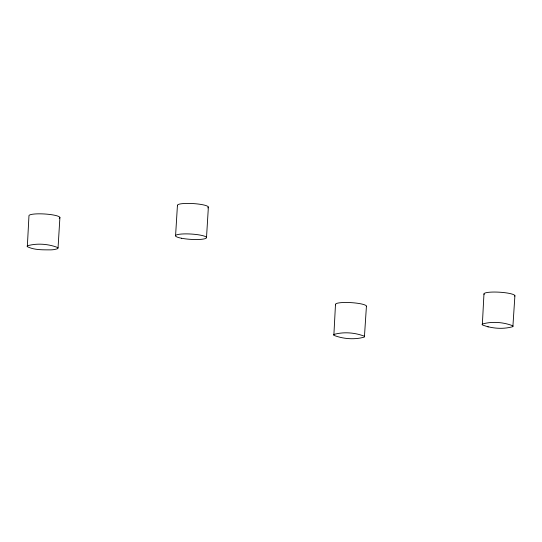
<?xml version="1.0" encoding="UTF-8"?>
<svg xmlns="http://www.w3.org/2000/svg" width="542" height="542" viewBox="0 0 542 542"><rect width="100%" height="100%" fill="white"/><g stroke="black" fill="none" stroke-linecap="round" stroke-linejoin="round"><path stroke-width="0.81" d="M59.905 217.525L58.041 248.006L57.357 248.792L54.451 249.53A11.633 1.999 3.5 0 1 50.833 249.869C43.008 249.821 34.498 250.187 27.33 246.685L28.963 215.77A15.501 2.663 3.5 0 1 46.612 214.137A15.501 2.663 3.5 0 1 59.22 218.311M175.567 235.831L177.437 205.35M206.509 237.586L208.372 207.105M366.433 306.169L364.414 337.056C354.746 339.909 343.228 339.001 333.858 335.329L335.491 304.414M514.9 295.749L512.881 326.636C503.213 329.482 491.696 328.581 482.326 324.902L483.959 293.994M27.1 246.251L27.256 245.844C36.924 242.999 48.441 243.9 57.811 247.572L58.041 248.006M333.628 334.895L333.777 334.489C343.452 331.643 354.963 332.544 364.339 336.216L364.563 336.65M482.095 324.475L482.251 324.069C491.919 321.216 503.437 322.124 512.807 325.796L513.037 326.23M488.254 326.921L487.739 326.819M484.189 294.428A15.501 2.663 3.5 0 1 499.189 292.185A15.501 2.663 3.5 0 1 514.744 296.156M335.722 304.848A15.501 2.663 3.5 0 1 350.721 302.612A15.501 2.663 3.5 0 1 366.277 306.576M177.661 205.784A15.501 2.663 3.5 0 1 193.873 203.623A15.501 2.663 3.5 0 1 207.688 207.891M181.495 238.243A15.501 2.663 3.5 0 0 206.353 237.992A15.501 2.663 3.5 0 0 185.269 233.887A15.501 2.663 3.5 0 0 181.495 238.243"/></g></svg>
